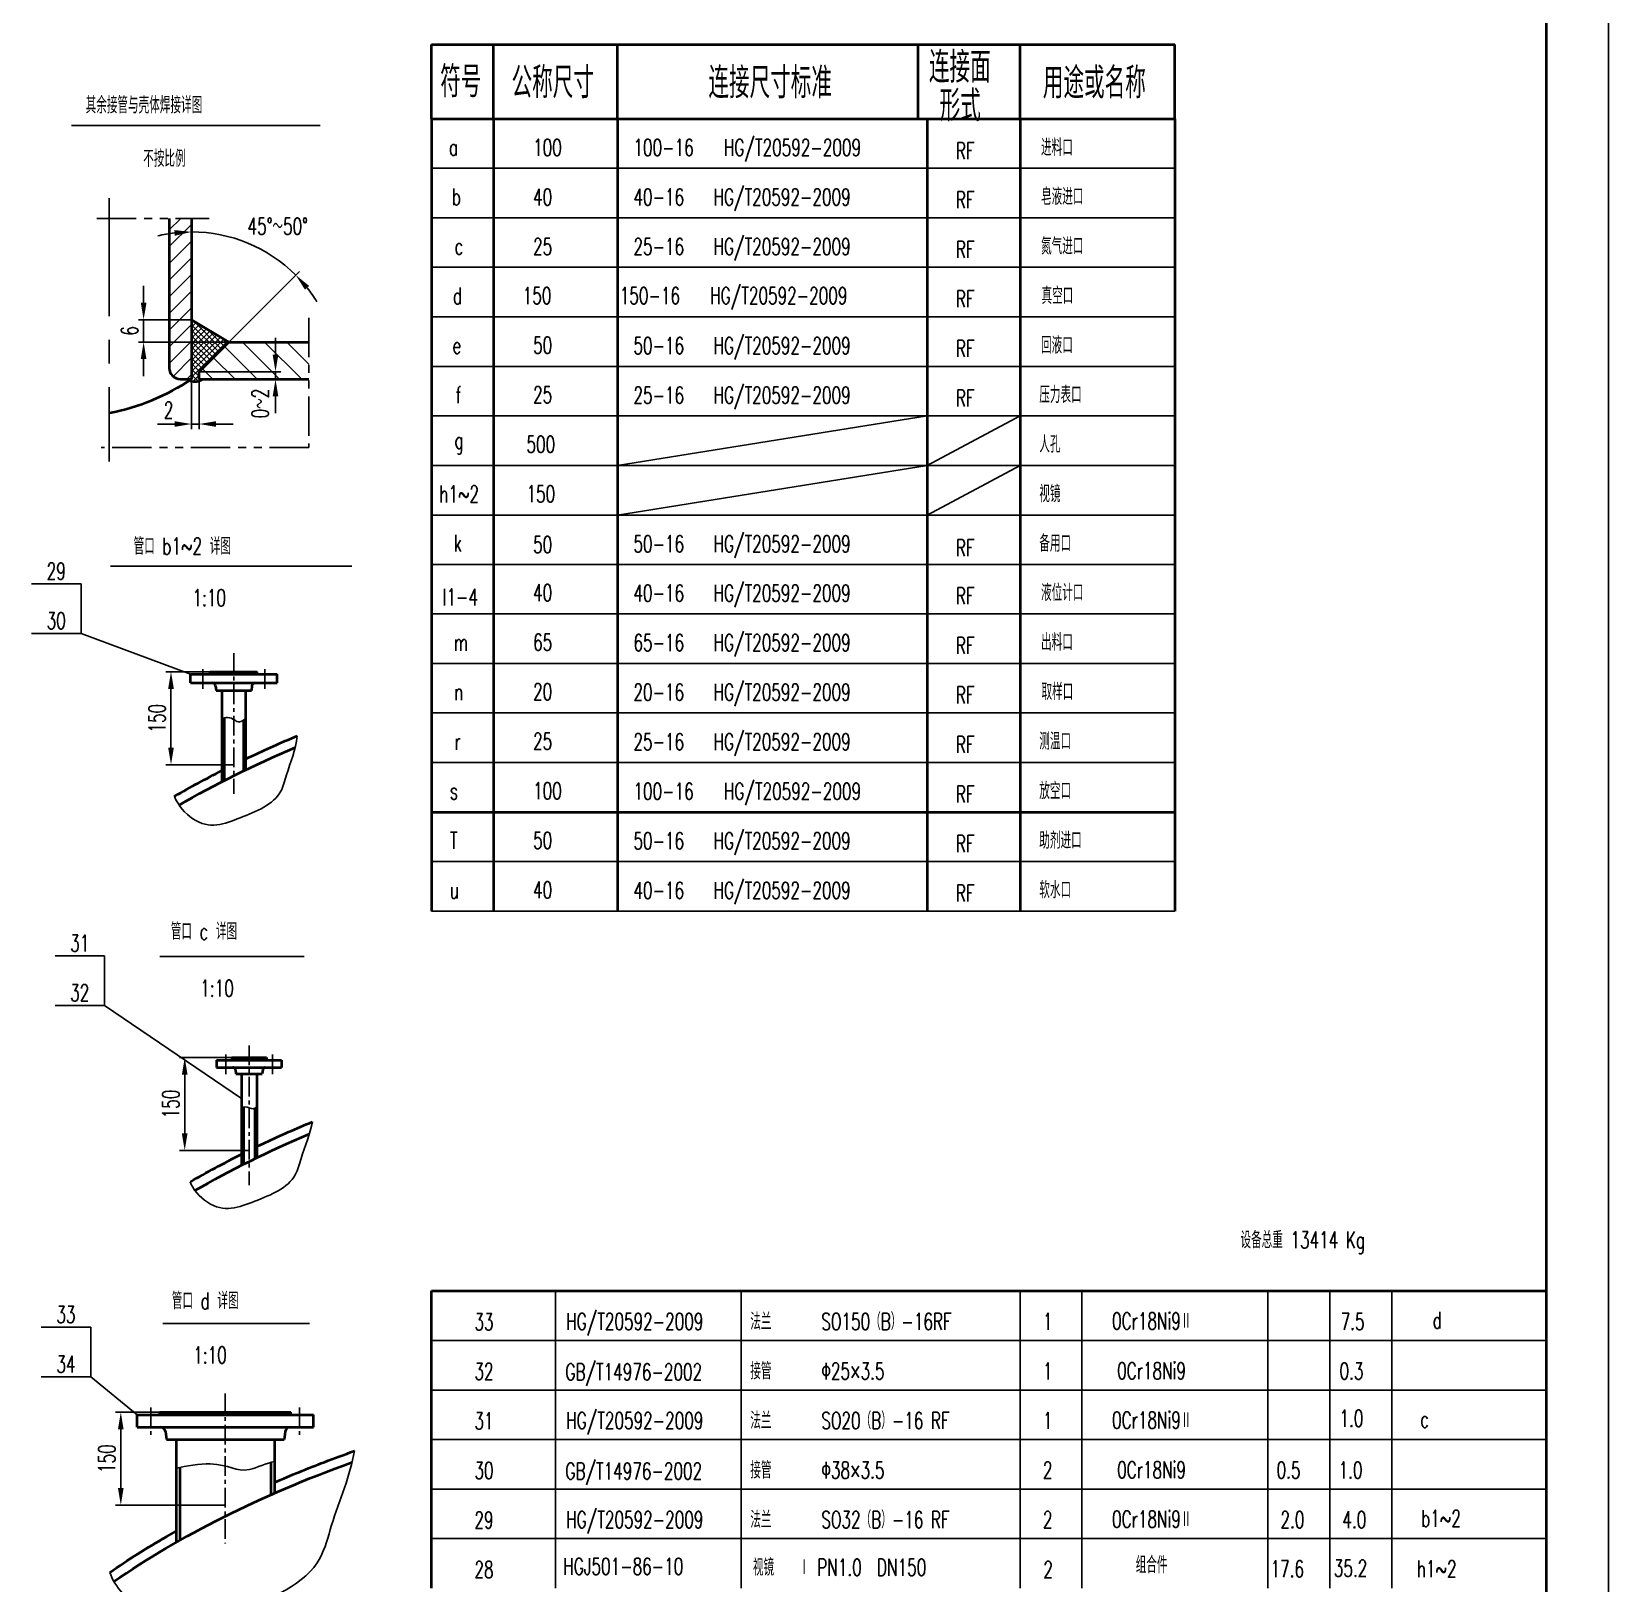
# Model space of a CAD drawing. Header units: millimetres. Extents: x -100310 to -88430, y -9131 to 7689.
# Drawn here: x -93521 to -88430, y -3396 to 1616 of the extents above; entities that cross this region are included whole.
import ezdxf
from ezdxf.enums import TextEntityAlignment as Align

# ---------------------------------------------------------------- set-up
doc = ezdxf.new("R2010")
doc.units = ezdxf.units.MM
doc.linetypes.add('CENTERX2', pattern=[101.6, 63.5, -12.7, 12.7, -12.7])
doc.linetypes.add('PHANTOMX2', pattern=[127, 63.5, -12.7, 12.7, -12.7, 12.7, -12.7])
for name, color, linetype in [('图层1', 1, 'CENTERX2'), ('图层3', 211, 'Continuous'), ('图层5', 231, 'PHANTOMX2')]:
    doc.layers.add(name, color=color, linetype=linetype)
doc.layers.add('图层2', color=4, linetype='Continuous', lineweight=40)
doc.styles.add('HZ', font='ROMANS.shx', dxfattribs={"width": 0.667, "height": 54, "bigfont": 'HZ.shx'})
doc.styles.add('比例1：16', font='ROMANS.shx', dxfattribs={"width": 0.7, "height": 48, "bigfont": 'HZ.shx'})
doc.styles.add('比例1：20', font='ROMANS.shx', dxfattribs={"width": 0.7, "height": 60, "bigfont": 'HZ.shx'})
doc.dimstyles.new('比例1：20', dxfattribs={"dimtxt": 60, "dimasz": 55, "dimexe": 17, "dimexo": 0, "dimgap": 18, "dimtad": 1, "dimdsep": 46, "dimtxsty": '比例1：20', "dimcen": 25, "dimclrd": 6, "dimclre": 6, "dimclrt": 256, "dimadec": 0, "dimazin": 0, "dimtfac": 1, "dimtmove": 0, "dimatfit": 3, "dimfxl": 0, "dimlwd": -1, "dimlwe": -1, "dimarcsym": 0})

# ---------------------------------------------------------------- blocks, each defined once
blk = doc.blocks.new('图幅A1（竖）')
blk.add_line((594, 0), (594, 841))
at = {"layer": '图层2'}
blk.add_line((584, 10), (584, 831), dxfattribs=at)
blk = doc.blocks.new('*D63')
at = {"color": 6}
for p, q in [((-92733.7, 572.6), (-92733.7, 627.6)), ((-92980.6, 517.6), (-92716.7, 517.6)), ((-92733.7, 517.6), (-92733.7, 493.6)), ((-92980.6, 493.6), (-92716.7, 493.6)), ((-92733.7, 438.6), (-92733.7, 383.6))]:
    blk.add_line(p, q, dxfattribs=at)
for points in [[(-92742.8, 572.6), (-92724.5, 572.6), (-92733.7, 517.6)], [(-92742.8, 438.6), (-92724.5, 438.6), (-92733.7, 493.6)]]:
    blk.add_solid(points, dxfattribs=at)
at = {"layer": 'Defpoints', "color": 0}
for p in [(-92980.6, 517.6), (-92980.6, 493.6), (-92733.7, 493.6)]:
    blk.add_point(p, dxfattribs=at)
at = {"insert": (-92783.2, 414.9), "char_height": 54, "attachment_point": 5, "rotation": 90, "style": 'HZ'}
blk.add_mtext('0～2', dxfattribs=at)
blk = doc.blocks.new('*D64')
at = {"color": 6}
blk.add_line((-92884.6, 613.6), (-92656.3, 841.9), dxfattribs=at)
for start, end in [(45, 90), (96.6299, 103.2598), (31.7402, 38.3701)]:
    blk.add_arc((-93004.6, 493.6), 475.6, start, end, dxfattribs=at)
for points in [[(-93060, 975.1), (-93059, 956.8), (-93004.6, 969.2)], [(-92638.6, 782.7), (-92624.9, 794.9), (-92668.3, 829.9)]]:
    blk.add_solid(points, dxfattribs=at)
at = {"layer": 'Defpoints', "color": 0}
for p in [(-93004.6, 1012.7), (-92881.5, 953), (-92884.6, 613.6), (-92980.6, 517.6), (-93004.6, 493.6)]:
    blk.add_point(p, dxfattribs=at)
at = {"insert": (-92726.5, 987.4), "char_height": 54, "attachment_point": 5, "style": 'HZ'}
blk.add_mtext('45°～50°', dxfattribs=at)
blk = doc.blocks.new('*D65')
at = {"color": 6}
for p, q in [((-93159.5, 740.6), (-93159.5, 795.6)), ((-93004.6, 685.6), (-93176.5, 685.6)), ((-93159.5, 685.6), (-93159.5, 613.6)), ((-92884.6, 613.6), (-93176.5, 613.6)), ((-93159.5, 558.6), (-93159.5, 503.6))]:
    blk.add_line(p, q, dxfattribs=at)
for points in [[(-93168.7, 740.6), (-93150.3, 740.6), (-93159.5, 685.6)], [(-93168.7, 558.6), (-93150.3, 558.6), (-93159.5, 613.6)]]:
    blk.add_solid(points, dxfattribs=at)
at = {"layer": 'Defpoints', "color": 0}
for p in [(-93004.6, 685.6), (-93159.5, 613.6), (-92884.6, 613.6)]:
    blk.add_point(p, dxfattribs=at)
at = {"insert": (-93204.5, 649.6), "char_height": 54, "attachment_point": 5, "rotation": 90, "style": 'HZ'}
blk.add_mtext('6', dxfattribs=at)
blk = doc.blocks.new('*D77')
at = {"color": 6}
for p, q in [((-93004.6, 493.6), (-93004.6, 331.8)), ((-92980.6, 493.6), (-92980.6, 331.8)), ((-93059.6, 348.8), (-93114.6, 348.8)), ((-93004.6, 348.8), (-92980.6, 348.8)), ((-92925.6, 348.8), (-92870.6, 348.8))]:
    blk.add_line(p, q, dxfattribs=at)
for points in [[(-93059.6, 358), (-93059.6, 339.7), (-93004.6, 348.8)], [(-92925.6, 358), (-92925.6, 339.7), (-92980.6, 348.8)]]:
    blk.add_solid(points, dxfattribs=at)
at = {"layer": 'Defpoints', "color": 0}
for p in [(-93004.6, 493.6), (-92980.6, 493.6), (-92980.6, 348.8)]:
    blk.add_point(p, dxfattribs=at)
at = {"insert": (-93078.9, 393.9), "char_height": 54, "attachment_point": 5, "style": 'HZ'}
blk.add_mtext('2', dxfattribs=at)
blk = doc.blocks.new('明细表表格细')
for p, q in [((0, 8), (180, 8)), ((20, 0), (20, 8)), ((50, 0), (50, 8)), ((95, 0), (95, 8)), ((105, 0), (105, 8)), ((135, 0), (135, 8)), ((145, 0), (145, 8)), ((155, 0), (155, 8))]:
    blk.add_line(p, q)
at = {"layer": '图层2'}
blk.add_line((0, 0), (0, 8), dxfattribs=at)
blk = doc.blocks.new('*D40')
at = {"color": 6}
for p, q in [((-93106.7, -2842.5), (-93250.2, -2842.5)), ((-93233.2, -2897.5), (-93233.2, -3087.5)), ((-92895.7, -3142.5), (-93250.2, -3142.5))]:
    blk.add_line(p, q, dxfattribs=at)
for points in [[(-93242.4, -2897.5), (-93224.1, -2897.5), (-93233.2, -2842.5)], [(-93242.4, -3087.5), (-93224.1, -3087.5), (-93233.2, -3142.5)]]:
    blk.add_solid(points, dxfattribs=at)
at = {"layer": 'Defpoints', "color": 0}
for p in [(-93106.7, -2842.5), (-93233.2, -3142.5), (-92895.7, -3142.5)]:
    blk.add_point(p, dxfattribs=at)
at = {"insert": (-93278.2, -2992.5), "char_height": 54, "attachment_point": 5, "rotation": 90, "style": 'HZ'}
blk.add_mtext('150', dxfattribs=at)
blk = doc.blocks.new('*D41')
at = {"color": 6}
for p, q in [((-92874.9, -1697.2), (-93043.8, -1697.2)), ((-93026.8, -1752.2), (-93026.8, -1942.2)), ((-92818.9, -1997.2), (-93043.8, -1997.2))]:
    blk.add_line(p, q, dxfattribs=at)
for points in [[(-93036, -1752.2), (-93017.7, -1752.2), (-93026.8, -1697.2)], [(-93036, -1942.2), (-93017.7, -1942.2), (-93026.8, -1997.2)]]:
    blk.add_solid(points, dxfattribs=at)
at = {"layer": 'Defpoints', "color": 0}
for p in [(-92874.9, -1697.2), (-93026.8, -1997.2), (-92818.9, -1997.2)]:
    blk.add_point(p, dxfattribs=at)
at = {"insert": (-93071.8, -1847.2), "char_height": 54, "attachment_point": 5, "rotation": 90, "style": 'HZ'}
blk.add_mtext('150', dxfattribs=at)
blk = doc.blocks.new('明细表表格粗')
for p, q in [((20, 0), (20, 8)), ((50, 0), (50, 8)), ((95, 0), (95, 8)), ((105, 0), (105, 8)), ((135, 0), (135, 8)), ((145, 0), (145, 8)), ((155, 0), (155, 8))]:
    blk.add_line(p, q)
at = {"layer": '图层2'}
for p, q in [((0, 0), (0, 8)), ((0, 8), (180, 8))]:
    blk.add_line(p, q, dxfattribs=at)
blk = doc.blocks.new('*D82')
at = {"color": 6}
for p, q in [((-92944.5, -451.4), (-93088.1, -451.4)), ((-93071.1, -506.4), (-93071.1, -696.4)), ((-92868.5, -751.4), (-93088.1, -751.4))]:
    blk.add_line(p, q, dxfattribs=at)
for points in [[(-93080.3, -506.4), (-93061.9, -506.4), (-93071.1, -451.4)], [(-93080.3, -696.4), (-93061.9, -696.4), (-93071.1, -751.4)]]:
    blk.add_solid(points, dxfattribs=at)
at = {"layer": 'Defpoints', "color": 0}
for p in [(-92944.5, -451.4), (-93071.1, -751.4), (-92868.5, -751.4)]:
    blk.add_point(p, dxfattribs=at)
at = {"insert": (-93116.1, -601.4), "char_height": 54, "attachment_point": 5, "rotation": 90, "style": 'HZ'}
blk.add_mtext('150', dxfattribs=at)
blk = doc.blocks.new('管口表明细')
blk.add_line((0, 0), (120, 0))
at = {"layer": '图层2'}
for p, q in [((0, 8), (0, 0)), ((10, 8), (10, 0)), ((30, 8), (30, 0)), ((80, 8), (80, 0)), ((95, 8), (95, 0)), ((120, 8), (120, 0))]:
    blk.add_line(p, q, dxfattribs=at)
blk = doc.blocks.new('管口表标题栏')
at = {"layer": '图层2'}
for p, q in [((0, 0), (0, 12)), ((0, 12), (120, 12)), ((10, 0), (10, 12)), ((30, 0), (30, 12)), ((78.58, 0), (78.58, 12)), ((95, 0), (95, 12)), ((120, 0), (120, 12)), ((0, 0), (120, 0))]:
    blk.add_line(p, q, dxfattribs=at)
at = {"style": '比例1：16', "width": 0.7}
for s, p in [('连接面', (80.29, 5.81)), ('符号', (1.4, 3.46)), ('公称尺寸', (12.91, 3.32)), ('连接尺寸标准', (44.69, 3.29)), ('用途或名称', (98.69, 3.27)), ('形式', (82.02, -0.41))]:
    blk.add_text(s, height=5, dxfattribs=at).set_placement(p)

msp = doc.modelspace()

# ---------------------------------------------------------------- hatches: boundary and pattern name
at = {"layer": '图层3'}
h = msp.add_hatch(dxfattribs=at)
h.set_pattern_fill('ANSI31', color=256, scale=12, style=0)
h.set_pattern_definition([(45, (-87410.21, 3947.845), (-26.94077, 26.94077), [])])
h.paths.add_polyline_path([(-93004.61, 1012.686), (-93076.61, 1012.686), (-93076.61, 529.586, 0.41421356), (-93040.61, 493.586), (-93004.61, 493.586)])
h = msp.add_hatch(dxfattribs=at)
h.set_pattern_fill('ANSI37', color=256, scale=4, style=0)
h.set_pattern_definition([(45, (63345.318, 10220.798), (-8.9802561, 8.9802561), []), (135, (63345.318, 10220.798), (-8.9802561, -8.9802561), [])])
h.paths.add_polyline_path([(-93004.61, 685.586), (-93004.61, 493.586), (-93018.106, 493.586, 0.31707739), (-92968.504, 493.586), (-92980.61, 493.586), (-92980.61, 517.586), (-92884.61, 613.586)])
h = msp.add_hatch(dxfattribs=at)
h.set_pattern_fill('ANSI31', color=256, scale=16, angle=90, style=0)
h.set_pattern_definition([(135, (-87410.21, 3947.845), (-35.92102, -35.92102), [])])
h.paths.add_polyline_path([(-92884.61, 613.586), (-92980.61, 517.586), (-92980.61, 493.586), (-92625.654, 493.586), (-92625.654, 613.586)])

# ---------------------------------------------------------------- linework, layer by layer
for p, q in [((-93391.956, 1313.208), (-92589.687, 1313.208)), ((-91629.681, 214.922), (-90629.681, 374.922)), ((-90629.681, 214.922), (-90329.681, 374.922)), ((-91629.681, 54.922), (-90629.681, 214.922)), ((-90629.681, 54.922), (-90329.681, 214.922)), ((-93266.076, -110.282), (-92486.765, -110.282)), ((-93361.406, -167.282), (-93521.406, -167.282)), ((-93361.406, -327.282), (-93361.406, -167.282)), ((-93361.406, -327.282), (-93521.406, -327.282)), ((-93361.406, -327.282), (-93008.532, -459.42)), ((-93285.46, -1368.78), (-93445.46, -1368.78)), ((-93285.46, -1528.78), (-93285.46, -1368.78)), ((-93107.173, -1371.23), (-92641.392, -1371.23)), ((-93285.46, -1528.78), (-93445.46, -1528.78)), ((-93285.46, -1528.78), (-92843.871, -1829.459)), ((-93330.044, -2568.087), (-93490.044, -2568.087)), ((-93330.044, -2728.087), (-93330.044, -2568.087)), ((-93097.185, -2555.529), (-92623.784, -2555.529)), ((-93330.044, -2728.087), (-93490.044, -2728.087)), ((-93330.044, -2728.087), (-93180.68, -2850.541))]:
    msp.add_line(p, q)
for points, knots in [([(-93059.981, -853.728), (-93049.358, -882.702), (-92968.391, -970.57), (-92849.271, -923.317), (-92720.53, -873.025), (-92694.566, -764.199), (-92667.309, -703.6), (-92663.822, -658.431)], [37.63734097, 37.63734097, 37.63734097, 37.63734097, 105.90136863, 258.6993209, 415.17719002, 471.34372368, 589.33263483, 589.33263483, 589.33263483, 589.33263483]), ([(-93009.273, -2098.885), (-93002.577, -2121.091), (-92921.61, -2208.958), (-92802.49, -2161.705), (-92673.749, -2111.413), (-92647.908, -2003.101), (-92621.015, -1943.074), (-92614.746, -1904.44)], [37.63734097, 37.63734097, 37.63734097, 37.63734097, 105.90136863, 258.6993209, 415.17719002, 471.34372368, 587.77145994, 587.77145994, 587.77145994, 587.77145994]), ([(-93268.555, -3359.626), (-93255.162, -3404.037), (-93093.229, -3579.772), (-92854.989, -3485.266), (-92597.506, -3384.681), (-92545.578, -3167.029), (-92491.064, -3045.831), (-92479.01, -2967.63)], [37.63734097, 37.63734097, 37.63734097, 37.63734097, 105.90136863, 258.6993209, 415.17719002, 471.34372368, 589.33263483, 589.33263483, 589.33263483, 589.33263483])]:
    msp.add_open_spline(points, degree=3, knots=knots)
at = {"layer": '图层1', "ltscale": 6}
msp.add_line((-93270.289, 1077.714), (-93270.289, 227.441), dxfattribs=at)
at = {"layer": '图层1'}
for p, q in [((-92868.532, -390.641), (-92868.532, -845.069)), ((-92968.532, -443.014), (-92968.532, -509.372)), ((-92768.532, -443.014), (-92768.532, -509.372)), ((-92818.871, -1658.265), (-92818.871, -2109.141)), ((-92893.871, -1686.791), (-92893.871, -1751)), ((-92743.871, -1687.778), (-92743.871, -1751)), ((-92895.68, -2781.763), (-92895.68, -3266.235)), ((-93135.68, -2827.031), (-93135.68, -2925.057)), ((-92655.68, -2827.031), (-92655.68, -2925.057))]:
    msp.add_line(p, q, dxfattribs=at)
at = {"layer": '图层2'}
for p, q in [((-93076.61, 1012.686), (-93076.61, 529.586)), ((-93004.61, 1012.686), (-93004.61, 493.586)), ((-93004.61, 685.586), (-92884.61, 613.586)), ((-92980.61, 517.586), (-92884.61, 613.586)), ((-92884.61, 613.586), (-92625.654, 613.586)), ((-92980.61, 493.586), (-92980.61, 517.586)), ((-93040.61, 493.586), (-93004.61, 493.586)), ((-92980.61, 493.586), (-92625.654, 493.586)), ((-92944.532, -451.42), (-92792.532, -451.42)), ((-92944.532, -459.42), (-92944.532, -451.42)), ((-92792.532, -459.42), (-92792.532, -451.42)), ((-93008.532, -459.42), (-92728.532, -459.42)), ((-93008.532, -487.42), (-93008.532, -459.42)), ((-93008.532, -487.42), (-92728.532, -487.42)), ((-92927.453, -496.201), (-92925.585, -511.42)), ((-92809.61, -496.201), (-92811.478, -511.42)), ((-92728.532, -487.42), (-92728.532, -459.42)), ((-92925.585, -511.42), (-92811.478, -511.42)), ((-92906.532, -511.42), (-92906.532, -806.368)), ((-92830.532, -511.42), (-92830.532, -768.49)), ((-92899.532, -600.111), (-92899.532, -802.778)), ((-92837.532, -607.583), (-92837.532, -771.88)), ((-92923.871, -1705.185), (-92923.871, -1729.185)), ((-92923.871, -1705.185), (-92713.871, -1705.185)), ((-92923.871, -1729.185), (-92713.871, -1729.185)), ((-92874.871, -1697.185), (-92762.871, -1697.185)), ((-92874.871, -1697.185), (-92874.871, -1705.185)), ((-92762.871, -1697.185), (-92762.871, -1705.185)), ((-92713.871, -1705.185), (-92713.871, -1729.185)), ((-92863.008, -1736.21), (-92861.415, -1749.185)), ((-92861.415, -1749.185), (-92776.327, -1749.185)), ((-92843.871, -1749.185), (-92843.871, -2045.483)), ((-92793.871, -1749.185), (-92793.871, -2020.566)), ((-92774.733, -1736.21), (-92776.327, -1749.185)), ((-92836.871, -1856.878), (-92836.871, -2041.932)), ((-92800.871, -1860.722), (-92800.871, -2023.993)), ((-93180.68, -2850.541), (-92610.68, -2850.541)), ((-93180.68, -2890.541), (-93180.68, -2850.541)), ((-93106.68, -2842.541), (-92684.68, -2842.541)), ((-93106.68, -2850.541), (-93106.68, -2842.541)), ((-93106.68, -2850.541), (-93106.68, -2850.541)), ((-92684.68, -2850.541), (-92684.68, -2842.541)), ((-92684.68, -2850.541), (-92684.68, -2850.541)), ((-92610.68, -2890.541), (-92610.68, -2850.541)), ((-93180.68, -2890.541), (-92610.68, -2890.541)), ((-93088.955, -2904.591), (-93085.769, -2930.541)), ((-93085.769, -2930.541), (-92705.592, -2930.541)), ((-93054.68, -2930.541), (-93054.68, -3263.09)), ((-92736.68, -2930.541), (-92736.68, -3103.944)), ((-92702.406, -2904.591), (-92705.592, -2930.541)), ((-93042.68, -3020.717), (-93042.68, -3256.269)), ((-92748.68, -3004.146), (-92748.68, -3109.227))]:
    msp.add_line(p, q, dxfattribs=at)
for centre, radius, start, end in [((-93040.61, 529.586), 36, 180, 270), ((-93411.106, 1106.33), 735.319, 281.040587, 303.560441), ((-92993.305, 528.763), 43.041, 234.814711, 305.185289), ((-92937.379, -497.42), 10, 7, 90), ((-92799.684, -497.42), 10, 90, 173), ((-92870.949, -1737.185), 8, 7, 90), ((-92766.793, -1737.185), 8, 90, 173), ((-93104.836, -2906.541), 16, 7, 90), ((-92686.525, -2906.541), 16, 90, 173)]:
    msp.add_arc(centre, radius, start, end, dxfattribs=at)
at = {"layer": '图层2', "extrusion": (0, 0, -1)}
for centre, start_param, end_param in [((-90468.532, -1991.29), 3.85249674, 4.00815324), ((-90418.871, -3237.055), 3.85321154, 4.00661735), ((-90495.68, -4382.411), 3.76545098, 4.08693467)]:
    msp.add_ellipse(centre, major_axis=(3400, 0), ratio=0.5, start_param=start_param, end_param=end_param, dxfattribs=at)
at = {"layer": '图层2'}
for points, knots in [([(-92830.532, -732.992), (-92825.403, -730.543), (-92820.26, -728.103), (-92765.992, -702.509), (-92715.536, -680.084), (-92663.822, -658.431)], [3.9500010039, 3.9500010039, 3.9500010039, 3.9500010039, 3.9562014889, 3.9562014889, 4.0152343484, 4.0152343484, 4.0152343484, 4.0152343484]), ([(-93059.981, -853.728), (-93059.119, -853.228), (-93058.257, -852.728), (-93008.86, -824.14), (-92958.537, -796.856), (-92906.532, -770.43)], [3.8529625708, 3.8529625708, 3.8529625708, 3.8529625708, 3.8541144403, 3.8541144403, 3.918913262, 3.918913262, 3.918913262, 3.918913262]), ([(-92793.871, -1984.997), (-92784.602, -1980.525), (-92775.284, -1976.079), (-92716.843, -1948.506), (-92666.423, -1926.088), (-92614.746, -1904.44)], [3.9447488593, 3.9447488593, 3.9447488593, 3.9447488593, 3.9560104851, 3.9560104851, 4.0150117903, 4.0150117903, 4.0150117903, 4.0150117903]), ([(-93009.273, -2098.885), (-93008.893, -2098.665), (-93008.513, -2098.445), (-92955.443, -2067.719), (-92900.643, -2038.164), (-92843.871, -2009.624)], [3.8534289884, 3.8534289884, 3.8534289884, 3.8534289884, 3.8539367673, 3.8539367673, 3.9242981587, 3.9242981587, 3.9242981587, 3.9242981587]), ([(-92736.68, -3069.035), (-92684.391, -3046.349), (-92630.749, -3024.465), (-92543.987, -2991.205), (-92511.7, -2979.273), (-92479.01, -2967.63)], [3.9977140729, 3.9977140729, 3.9977140729, 3.9977140729, 4.0582885374, 4.0582885374, 4.0934460126, 4.0934460126, 4.0934460126, 4.0934460126]), ([(-93268.555, -3359.626), (-93210.533, -3319.527), (-93149.121, -3280.725), (-93074.663, -3237.632), (-93064.708, -3231.947), (-93054.68, -3226.296)], [3.7678953944, 3.7678953944, 3.7678953944, 3.7678953944, 3.8541144403, 3.8541144403, 3.8673058092, 3.8673058092, 3.8673058092, 3.8673058092])]:
    msp.add_open_spline(points, degree=3, knots=knots, dxfattribs=at)
at = {"layer": '图层3'}
for points, knots in [([(-92906.532, -601.77), (-92900.675, -600.147), (-92870.678, -594.572), (-92858.242, -622.717), (-92837.252, -607.055), (-92830.532, -603.705)], [13.77302116, 13.77302116, 13.77302116, 13.77302116, 19.20791191, 40.14065974, 50.1996444, 50.1996444, 50.1996444, 50.1996444]), ([(-92843.871, -1858.192), (-92840.424, -1857.351), (-92822.015, -1854.217), (-92811.86, -1867.481), (-92798.181, -1859.403), (-92793.871, -1856.854)], [14.17650458, 14.17650458, 14.17650458, 14.17650458, 17.38417719, 31.60855756, 37.99696764, 37.99696764, 37.99696764, 37.99696764]), ([(-93054.68, -3023.292), (-93022.987, -3016.126), (-92894.401, -2995.881), (-92849.774, -3052.461), (-92761.768, -3005.75), (-92736.68, -3001.3)], [35.75491582, 35.75491582, 35.75491582, 35.75491582, 70.20131292, 134.1676317, 170.25315852, 170.25315852, 170.25315852, 170.25315852])]:
    msp.add_open_spline(points, degree=3, knots=knots, dxfattribs=at)
at = {"layer": '图层5', "ltscale": 2}
for p, q in [((-93310.057, 1012.686), (-92947.594, 1012.686)), ((-92625.654, 692.072), (-92625.654, 273.49)), ((-92625.654, 273.49), (-93297.112, 273.49))]:
    msp.add_line(p, q, dxfattribs=at)

# ---------------------------------------------------------------- block references
at = {"xscale": 20, "yscale": 20, "zscale": 20}
for name, p in [('图幅A1（竖）', (-100309.681, -9130.804)), ('管口表标题栏', (-92229.681, 1334.922)), ('管口表明细', (-92229.681, 1174.922)), ('管口表明细', (-92229.681, 1014.922)), ('管口表明细', (-92229.681, 854.922)), ('管口表明细', (-92229.681, 694.922)), ('管口表明细', (-92229.681, 534.922)), ('管口表明细', (-92229.681, 374.922)), ('管口表明细', (-92229.681, 214.922)), ('管口表明细', (-92229.681, 54.922)), ('管口表明细', (-92229.681, -105.078)), ('管口表明细', (-92229.681, -264.209)), ('管口表明细', (-92229.681, -424.209)), ('管口表明细', (-92229.681, -584.209)), ('管口表明细', (-92229.681, -744.209)), ('管口表明细', (-92229.681, -1064.209)), ('管口表明细', (-92229.681, -1224.209)), ('明细表表格粗', (-92229.681, -2610.804)), ('明细表表格细', (-92229.681, -2770.804)), ('明细表表格细', (-92229.681, -2930.804)), ('明细表表格细', (-92229.681, -3090.804)), ('明细表表格细', (-92229.681, -3250.804)), ('明细表表格细', (-92229.681, -3410.804))]:
    msp.add_blockref(name, p, dxfattribs=at)
at = {"layer": '图层2', "xscale": 20, "yscale": 20, "zscale": 20}
msp.add_blockref('管口表明细', (-92229.681, -904.209), dxfattribs=at)

# ---------------------------------------------------------------- texts
at = {"style": 'HZ', "width": 0.667}
for s, p in [('其余接管与壳体焊接详图', (-93346.699, 1351.71)), ('100-16   HG/T20592-2009', (-91577.884, 1214.865)), ('进料口', (-90261.826, 1214.865)), ('不按比例', (-93160.813, 1179.031)), ('a', (-92173.487, 1215.769)), ('RF', (-90536.842, 1204.262)), ('b', (-92164.053, 1055.769)), ('40-16   HG/T20592-2009', (-91577.884, 1054.865)), ('RF', (-90536.842, 1045.782)), ('皂液进口', (-90261.826, 1056.385)), ('c', (-92155.415, 895.769)), ('25', (-91901.938, 894.865)), ('25-16   HG/T20592-2009', (-91577.884, 894.865)), ('RF', (-90536.842, 885.782)), ('氮气进口', (-90261.826, 896.385)), ('d', (-92160.57, 735.769)), ('150', (-91935.429, 736.385)), ('150-16   HG/T20592-2009', (-91622.059, 736.385)), ('RF', (-90536.842, 725.782)), ('e', (-92162.172, 575.769)), ('50', (-91901.938, 576.385)), ('50-16   HG/T20592-2009', (-91577.884, 574.865)), ('RF', (-90536.842, 565.782)), ('回液口', (-90261.826, 576.385)), ('f', (-92151.806, 415.769)), ('25', (-91901.938, 416.385)), ('25-16   HG/T20592-2009', (-91577.884, 414.865)), ('RF', (-90536.842, 405.782)), ('压力表口', (-90267.417, 416.385)), ('500', (-91923.338, 256.385)), ('人孔', (-90267.417, 256.385)), ('g', (-92155.736, 269.156)), ('视镜', (-90267.418, 96.385)), ('h1~2', (-92204.641, 95.769)), ('150', (-91923.338, 96.385)), ('管口 b1~2 详图', (-93191.939, -72.632)), ('k', (-92158.043, -62.575)), ('50', (-91901.938, -67.511)), ('50-16   HG/T20592-2009', (-91577.884, -65.135)), ('RF', (-90536.842, -78.115)), ('备用口', (-90267.417, -63.615)), ('1:10', (-93001.792, -239.425)), ('m', (-92158.087, -383.361)), ('65', (-91901.939, -382.745)), ('65-16   HG/T20592-2009', (-91577.885, -384.265)), ('RF', (-90536.842, -393.349)), ('出料口', (-90261.827, -382.745)), ('n', (-92156.513, -543.361)), ('20', (-91901.939, -542.745)), ('20-16   HG/T20592-2009', (-91577.885, -544.265)), ('RF', (-90536.842, -553.349)), ('取样口', (-90260.321, -542.745)), ('25', (-91901.939, -702.745)), ('25-16   HG/T20592-2009', (-91577.885, -704.265)), ('RF', (-90536.842, -713.349)), ('测温口', (-90267.418, -702.745)), ('r', (-92155.416, -703.361)), ('100-16   HG/T20592-2009', (-91577.885, -864.265)), ('RF', (-90536.842, -873.349)), ('RF', (-90536.842, -1033.349)), ('RF', (-90536.842, -1193.349)), ('管口 c 详图', (-93071.761, -1316.689)), ('1:10', (-92976.273, -1500.373)), ('设备总重 13414 Kg', (-89617.954, -2313.164)), ('管口 d 详图', (-93068.508, -2509.651)), ('33', (-92091.336, -2577.745)), ('HG/T20592-2009', (-91795.149, -2576.529)), ('法兰      SO150（B）-16RF', (-91200.593, -2576.529)), ('1', (-90255.896, -2576.529)), ('0Cr18Ni9Ⅱ', (-90032.525, -2574.967)), ('7.5', (-89294.385, -2576.529)), ('d', (-88996.985, -2572.434)), ('1:10', (-92999.085, -2684.671)), ('32', (-92091.336, -2737.745)), ('GB/T14976-2002', (-91797.596, -2739.468)), ('接管      Φ25×3.5', (-91200.593, -2736.529)), ('1', (-90255.896, -2736.529)), ('0Cr18Ni9', (-90016.043, -2735.707)), ('0.3', (-89297.952, -2736.529)), ('31', (-92091.336, -2897.745)), ('HG/T20592-2009', (-91795.149, -2896.529)), ('法兰      SO20（B）-16 RF', (-91200.593, -2896.529)), ('1', (-90255.896, -2896.529)), ('0Cr18Ni9Ⅱ', (-90032.525, -2894.967)), ('1.0', (-89298.286, -2889.194)), ('c', (-89037.292, -2892.434)), ('30', (-92091.336, -3057.745)), ('GB/T14976-2002', (-91797.596, -3059.468)), ('接管      Φ38×3.5', (-91200.593, -3056.529)), ('2', (-90255.896, -3056.529)), ('0Cr18Ni9', (-90016.043, -3055.707)), ('0.5', (-89501.165, -3056.529)), ('1.0', (-89301.165, -3056.529)), ('HG/T20592-2009', (-91795.149, -3216.529)), ('法兰      SO32（B）-16 RF', (-91200.593, -3216.529)), ('29', (-92091.336, -3217.745)), ('2', (-90255.896, -3216.529)), ('0Cr18Ni9Ⅱ', (-90032.525, -3214.967)), ('2.0', (-89488.783, -3216.529)), ('4.0', (-89288.783, -3216.529)), ('b1~2', (-89034.307, -3212.434)), ('组合件', (-89956.209, -3362.49)), ('28', (-92091.336, -3377.745)), ('HGJ501-86-10', (-91804.419, -3367.345)), ('视镜   Ⅰ PN1.0  DN150', (-91192.241, -3370.516)), ('2', (-90254.312, -3377.796)), ('17.6', (-89520.75, -3375.49)), ('35.2', (-89316.445, -3373.49)), ('h1~2', (-89048.149, -3375.491))]:
    msp.add_text(s, height=54, dxfattribs=at).set_placement(p)
at = {"color": 1, "style": 'HZ', "width": 0.667}
for s, p in [('100', (-91901.938, 1214.865)), ('40', (-91901.938, 1054.865)), ('真空口', (-90260.32, 736.385)), ('l1-4', (-92193.902, -236.98)), ('40', (-91901.939, -222.745)), ('40-16   HG/T20592-2009', (-91577.885, -224.265)), ('RF', (-90536.842, -233.349)), ('液位计口', (-90261.827, -222.745)), ('100', (-91901.939, -862.745)), ('放空口', (-90267.418, -862.745)), ('s', (-92170.677, -863.361)), ('50-16   HG/T20592-2009', (-91577.885, -1024.265)), ('助剂进口', (-90267.418, -1022.745)), ('T', (-92170.677, -1023.361)), ('50', (-91901.939, -1022.745)), ('40-16   HG/T20592-2009', (-91577.885, -1184.265)), ('u', (-92170.677, -1183.361)), ('40', (-91901.939, -1182.745)), ('软水口', (-90267.418, -1182.745))]:
    msp.add_text(s, height=54, dxfattribs=at).set_placement(p)
at = {"style": 'HZ', "width": 0.667}
for s, p in [('29', (-93441.699, -153.513)), ('30', (-93441.699, -313.513)), ('31', (-93365.753, -1355.011)), ('32', (-93365.753, -1515.011)), ('33', (-93410.337, -2554.318)), ('34', (-93410.337, -2714.318))]:
    msp.add_text(s, height=54, dxfattribs=at).set_placement(p, align=Align.CENTER)

# ---------------------------------------------------------------- dimensions: what is measured, and where the dimension line sits
dim = msp.add_angular_dim_2l(base=(-92881.522, 952.957), line1=((-92980.61, 517.586), (-92884.61, 613.586)), line2=((-93004.61, 1012.686), (-93004.61, 493.586)), text='45°～50°', dimstyle='比例1：20', override={"dimtxsty": 'HZ', "dimtmove": 1})
dim.commit()
dim.dimension.update_dxf_attribs({"geometry": '*D64', "text_midpoint": (-92726.531, 987.365), "dimtype": 162})
for base, p1, p2, text, picture, middle in [((-93159.5, 613.586), (-93004.61, 685.586), (-92884.61, 613.586), '6', '*D65', (-93204.5, 649.586)), ((-93071.094, -751.42), (-92944.532, -451.42), (-92868.532, -751.42), '150', '*D82', (-93116.094, -601.42)), ((-93026.846, -1997.185), (-92874.871, -1697.185), (-92818.871, -1997.185), '150', '*D41', (-93071.846, -1847.185)), ((-93233.243, -3142.541), (-93106.68, -2842.541), (-92895.68, -3142.541), '150', '*D40', (-93278.243, -2992.541))]:
    dim = msp.add_linear_dim(base=base, p1=p1, p2=p2, angle=90, text=text, dimstyle='比例1：20', override={"dimtxsty": 'HZ'})
    dim.commit()
    dim.dimension.update_dxf_attribs({"geometry": picture, "text_midpoint": middle})
dim = msp.add_linear_dim(base=(-92733.672, 493.586), p1=(-92980.61, 517.586), p2=(-92980.61, 493.586), angle=90, text='0～2', dimstyle='比例1：20', override={"dimtxsty": 'HZ', "dimtmove": 1})
dim.commit()
dim.dimension.update_dxf_attribs({"geometry": '*D63', "text_midpoint": (-92738.21, 414.915), "dimtype": 160})
dim = msp.add_linear_dim(base=(-92980.61, 348.838), p1=(-93004.61, 493.586), p2=(-92980.61, 493.586), text='2', dimstyle='比例1：20', override={"dimtxsty": 'HZ', "dimtmove": 1})
dim.commit()
dim.dimension.update_dxf_attribs({"geometry": '*D77', "text_midpoint": (-93078.902, 348.878), "dimtype": 160})

doc.saveas('drawing.dxf')
